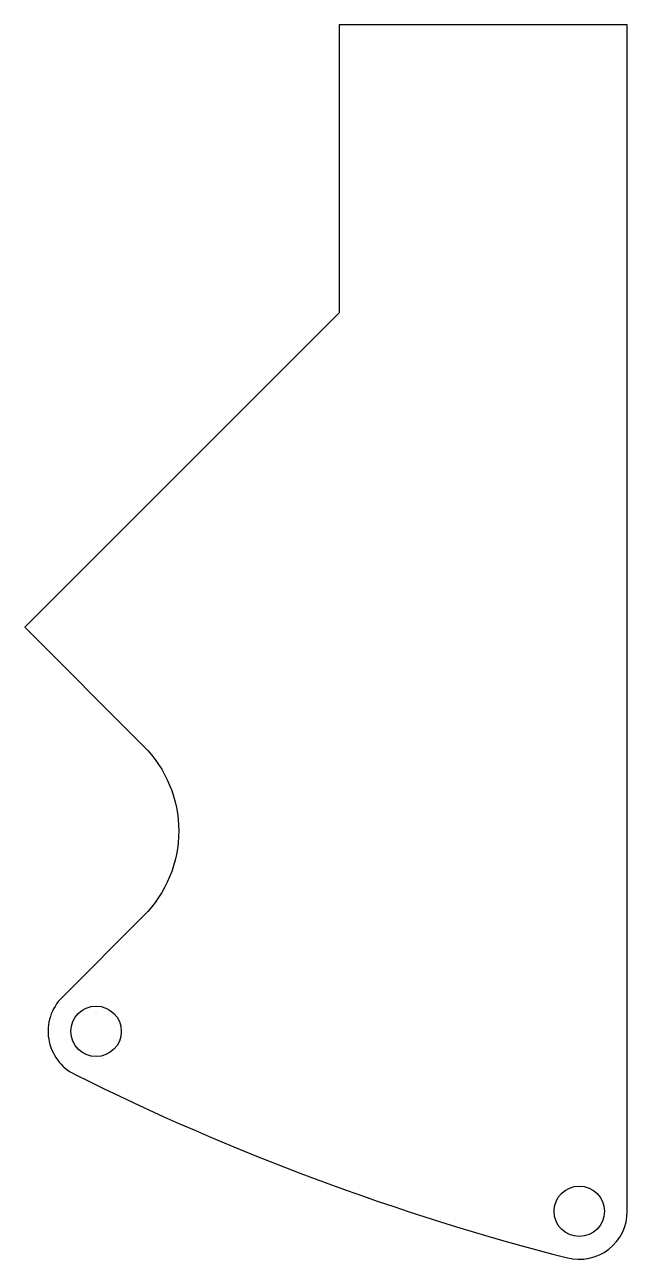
# Model space of a CAD drawing. Header units: millimetres. Extents: x 0 to 25.1, y 0.5 to 51.9.
import ezdxf

# ---------------------------------------------------------------- set-up
doc = ezdxf.new("R2010")
doc.units = ezdxf.units.MM
doc.header["$MEASUREMENT"] = 0

msp = doc.modelspace()

# ---------------------------------------------------------------- linework, layer by layer
msp.add_line((4.95, 14.839), (1.558, 11.448))
msp.add_lwpolyline([(1.558, 11.448, 0.512119), (2.079, 8.244, 0.053272), (22.588, 0.604, 0.489489), (25.083, 2.542), (25.083, 51.943), (13.083, 51.943), (13.083, 39.943), (0, 26.86), (4.95, 21.91, -0.414214), (4.95, 14.839)], format="xyb", close=True)
for centre in [(2.972, 10.033), (23.083, 2.542)]:
    msp.add_circle(centre, 1.05)

doc.saveas('drawing.dxf')
